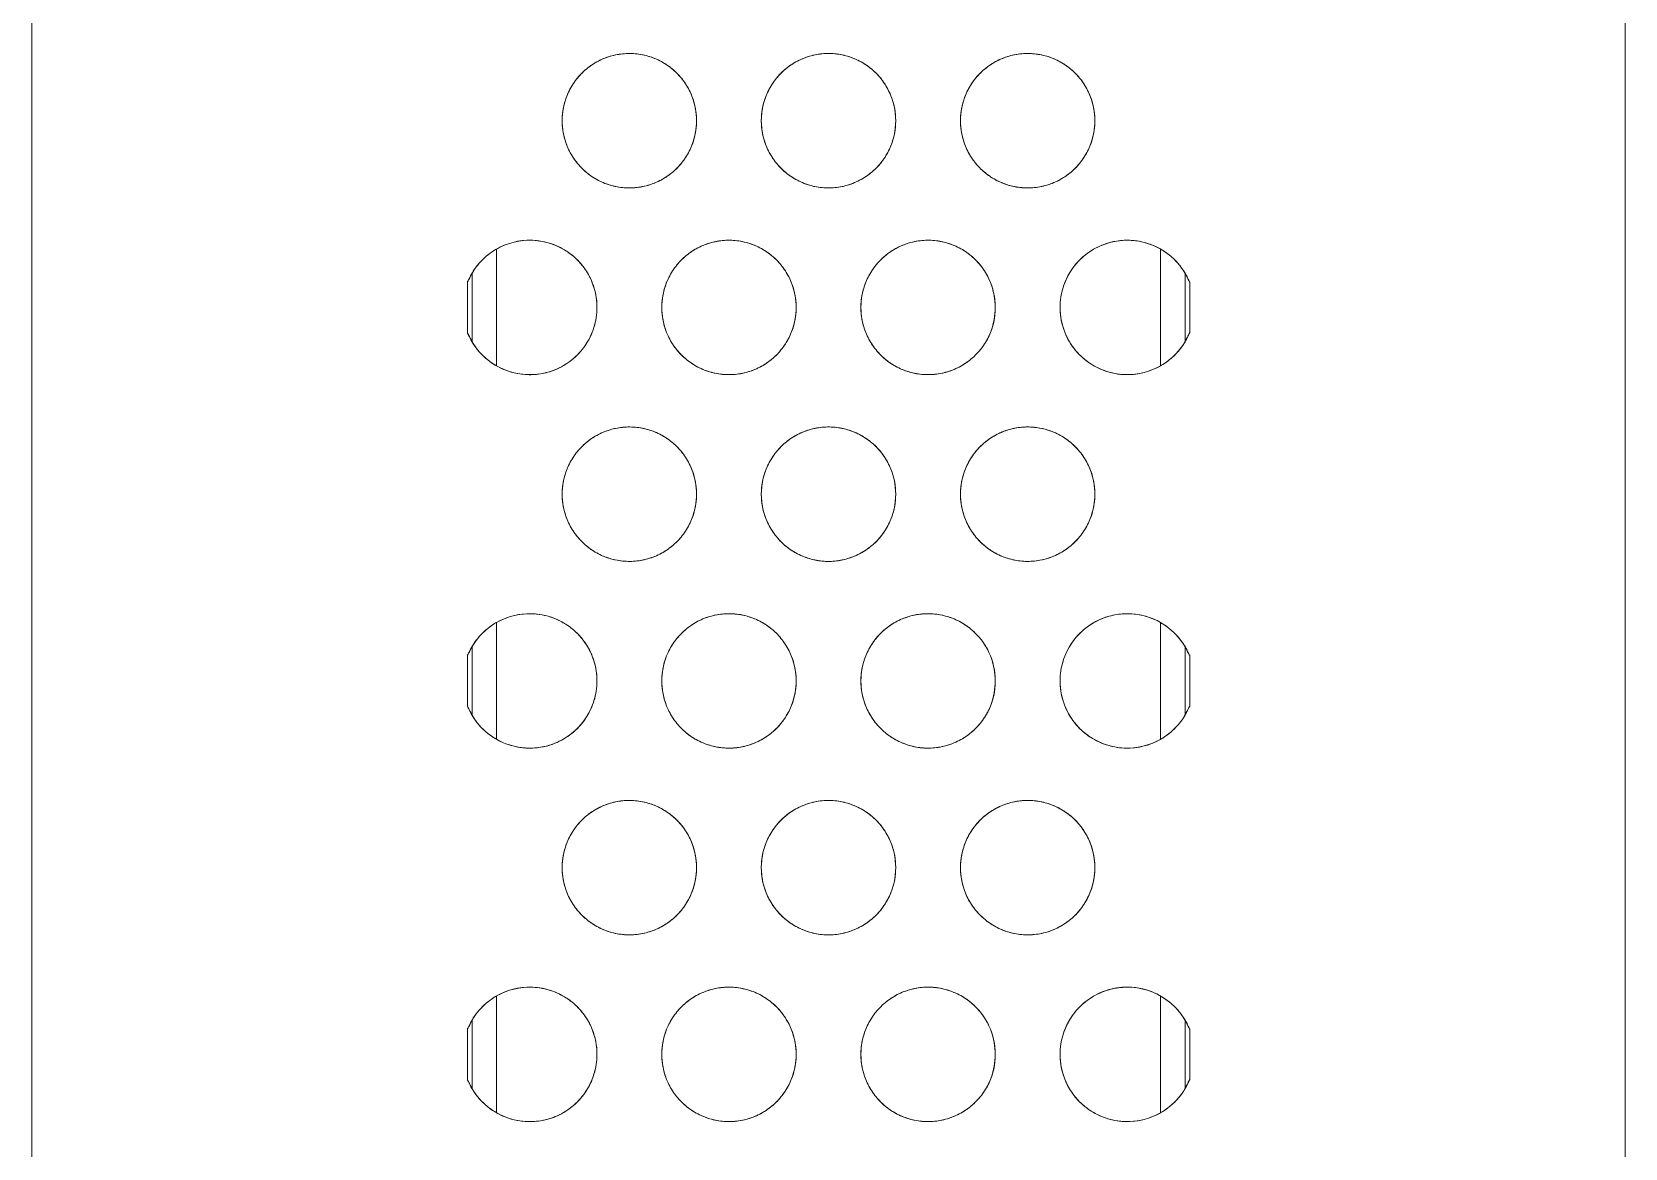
# Model space of a CAD drawing. Header units: millimetres. Extents: x -8591 to 211781, y -3000 to 31870.
# Drawn here: x 206621.91 to 206653.91, y 4749.76 to 4772.18 of the extents above; entities that cross this region are included whole.
import ezdxf

# ---------------------------------------------------------------- set-up
doc = ezdxf.new("R2010")
doc.units = ezdxf.units.MM
doc.layers.add('P-SANR-FIXT', color=6, linetype='Continuous', lineweight=9)

# ---------------------------------------------------------------- blocks, each defined once
blk = doc.blocks.new('Plumbing_Fixtures-Grohe-Allure-Rainshower_Shower_System_Wall_Mounted-12-METRIC - Allure 27 469 000-445960-D-D')
at = {"layer": 'P-SANR-FIXT'}
for p, q in [((3750.492, 4792.892), (3750.492, 4717.892)), ((3782.492, 4717.892), (3782.492, 4792.892)), ((3759.825, 4767.815), (3759.825, 4765.469)), ((3773.159, 4767.816), (3773.159, 4765.468)), ((3759.238, 4767.15), (3759.238, 4766.134)), ((3759.332, 4765.953), (3759.332, 4767.331)), ((3773.654, 4767.33), (3773.654, 4765.954)), ((3773.747, 4766.135), (3773.747, 4767.149)), ((3759.825, 4760.315), (3759.825, 4757.969)), ((3773.159, 4760.316), (3773.159, 4757.968)), ((3759.332, 4758.453), (3759.332, 4759.831)), ((3773.654, 4759.83), (3773.654, 4758.454)), ((3759.238, 4759.65), (3759.238, 4758.634)), ((3773.747, 4758.635), (3773.747, 4759.649)), ((3759.825, 4752.815), (3759.825, 4750.469)), ((3773.159, 4752.816), (3773.159, 4750.468)), ((3759.332, 4750.953), (3759.332, 4752.331)), ((3773.654, 4752.33), (3773.654, 4750.954)), ((3759.238, 4752.15), (3759.238, 4751.134)), ((3773.747, 4751.135), (3773.747, 4752.149))]:
    blk.add_line(p, q, dxfattribs=at)
for points, knots in [([(3763.842, 4770.392), (3763.841, 4770.475), (3763.826, 4770.636), (3763.766, 4770.861), (3763.662, 4771.079), (3763.524, 4771.274), (3763.353, 4771.439), (3763.158, 4771.575), (3762.943, 4771.671), (3762.697, 4771.735), (3762.423, 4771.75), (3762.139, 4771.705), (3761.864, 4771.599), (3761.622, 4771.437), (3761.419, 4771.228), (3761.208, 4770.885), (3761.145, 4770.6), (3761.142, 4770.392)], [0, 0, 0, 0, 0.055556, 0.111111, 0.166667, 0.222222, 0.277778, 0.333333, 0.388889, 0.444444, 0.513889, 0.583333, 0.652778, 0.722222, 0.791667, 0.861111, 1, 1, 1, 1]), ([(3761.142, 4770.392), (3761.143, 4770.475), (3761.159, 4770.637), (3761.219, 4770.862), (3761.322, 4771.078), (3761.458, 4771.271), (3761.625, 4771.435), (3761.816, 4771.568), (3762.027, 4771.666), (3762.269, 4771.732), (3762.542, 4771.751), (3762.828, 4771.71), (3763.108, 4771.606), (3763.354, 4771.443), (3763.563, 4771.233), (3763.776, 4770.886), (3763.84, 4770.6), (3763.842, 4770.392)], [0, 0, 0, 0, 0.055556, 0.111111, 0.166667, 0.222222, 0.277778, 0.333333, 0.388889, 0.444444, 0.513889, 0.583333, 0.652778, 0.722222, 0.791667, 0.861111, 1, 1, 1, 1]), ([(3765.142, 4770.392), (3765.143, 4770.474), (3765.158, 4770.633), (3765.217, 4770.855), (3765.318, 4771.071), (3765.453, 4771.265), (3765.621, 4771.431), (3765.813, 4771.567), (3766.028, 4771.666), (3766.275, 4771.734), (3766.553, 4771.751), (3766.842, 4771.707), (3767.122, 4771.598), (3767.366, 4771.433), (3767.571, 4771.222), (3767.778, 4770.879), (3767.84, 4770.596), (3767.842, 4770.392)], [0, 0, 0, 0, 0.055556, 0.111111, 0.166667, 0.222222, 0.277778, 0.333333, 0.388889, 0.444444, 0.513889, 0.583333, 0.652778, 0.722222, 0.791667, 0.861111, 1, 1, 1, 1]), ([(3767.842, 4770.392), (3767.841, 4770.474), (3767.827, 4770.633), (3767.768, 4770.855), (3767.666, 4771.07), (3767.532, 4771.264), (3767.364, 4771.431), (3767.171, 4771.567), (3766.956, 4771.666), (3766.709, 4771.734), (3766.432, 4771.751), (3766.142, 4771.707), (3765.862, 4771.598), (3765.618, 4771.434), (3765.414, 4771.222), (3765.206, 4770.878), (3765.144, 4770.596), (3765.142, 4770.392)], [0, 0, 0, 0, 0.055556, 0.111111, 0.166667, 0.222222, 0.277778, 0.333333, 0.388889, 0.444444, 0.513889, 0.583333, 0.652778, 0.722222, 0.791667, 0.861111, 1, 1, 1, 1]), ([(3769.142, 4770.392), (3769.143, 4770.475), (3769.158, 4770.637), (3769.219, 4770.862), (3769.324, 4771.08), (3769.462, 4771.275), (3769.633, 4771.441), (3769.828, 4771.576), (3770.043, 4771.671), (3770.289, 4771.736), (3770.562, 4771.75), (3770.846, 4771.705), (3771.12, 4771.599), (3771.362, 4771.437), (3771.565, 4771.229), (3771.776, 4770.886), (3771.839, 4770.6), (3771.842, 4770.392)], [0, 0, 0, 0, 0.055556, 0.111111, 0.166667, 0.222222, 0.277778, 0.333333, 0.388889, 0.444444, 0.513889, 0.583333, 0.652778, 0.722222, 0.791667, 0.861111, 1, 1, 1, 1]), ([(3771.842, 4770.392), (3771.841, 4770.475), (3771.826, 4770.636), (3771.766, 4770.861), (3771.663, 4771.077), (3771.527, 4771.27), (3771.36, 4771.434), (3771.169, 4771.568), (3770.957, 4771.666), (3770.715, 4771.732), (3770.442, 4771.751), (3770.155, 4771.71), (3769.875, 4771.605), (3769.629, 4771.442), (3769.421, 4771.232), (3769.208, 4770.885), (3769.144, 4770.599), (3769.142, 4770.392)], [0, 0, 0, 0, 0.055556, 0.111111, 0.166667, 0.222222, 0.277778, 0.333333, 0.388889, 0.444444, 0.513889, 0.583333, 0.652778, 0.722222, 0.791667, 0.861111, 1, 1, 1, 1]), ([(3763.842, 4770.392), (3763.841, 4770.309), (3763.826, 4770.147), (3763.765, 4769.922), (3763.661, 4769.704), (3763.523, 4769.509), (3763.352, 4769.343), (3763.157, 4769.208), (3762.941, 4769.113), (3762.696, 4769.048), (3762.422, 4769.034), (3762.138, 4769.079), (3761.864, 4769.185), (3761.623, 4769.346), (3761.42, 4769.555), (3761.208, 4769.898), (3761.145, 4770.184), (3761.142, 4770.392)], [0, 0, 0, 0, 0.055556, 0.111111, 0.166667, 0.222222, 0.277778, 0.333333, 0.388889, 0.444444, 0.513889, 0.583333, 0.652778, 0.722222, 0.791667, 0.861111, 1, 1, 1, 1]), ([(3761.142, 4770.392), (3761.143, 4770.309), (3761.159, 4770.148), (3761.218, 4769.923), (3761.322, 4769.707), (3761.458, 4769.514), (3761.625, 4769.35), (3761.816, 4769.216), (3762.027, 4769.118), (3762.27, 4769.052), (3762.543, 4769.033), (3762.829, 4769.074), (3763.109, 4769.179), (3763.356, 4769.342), (3763.564, 4769.553), (3763.776, 4769.899), (3763.84, 4770.185), (3763.842, 4770.392)], [0, 0, 0, 0, 0.055556, 0.111111, 0.166667, 0.222222, 0.277778, 0.333333, 0.388889, 0.444444, 0.513889, 0.583333, 0.652778, 0.722222, 0.791667, 0.861111, 1, 1, 1, 1]), ([(3767.842, 4770.392), (3767.841, 4770.31), (3767.827, 4770.151), (3767.768, 4769.929), (3767.666, 4769.714), (3767.532, 4769.52), (3767.364, 4769.353), (3767.171, 4769.217), (3766.956, 4769.118), (3766.709, 4769.05), (3766.432, 4769.033), (3766.142, 4769.077), (3765.862, 4769.186), (3765.618, 4769.35), (3765.414, 4769.562), (3765.206, 4769.905), (3765.144, 4770.188), (3765.142, 4770.392)], [0, 0, 0, 0, 0.055556, 0.111111, 0.166667, 0.222222, 0.277778, 0.333333, 0.388889, 0.444444, 0.513889, 0.583333, 0.652778, 0.722222, 0.791667, 0.861111, 1, 1, 1, 1]), ([(3765.142, 4770.392), (3765.143, 4770.31), (3765.158, 4770.151), (3765.217, 4769.929), (3765.318, 4769.713), (3765.453, 4769.519), (3765.621, 4769.353), (3765.813, 4769.217), (3766.028, 4769.118), (3766.275, 4769.05), (3766.553, 4769.033), (3766.842, 4769.077), (3767.122, 4769.186), (3767.366, 4769.351), (3767.571, 4769.562), (3767.778, 4769.905), (3767.84, 4770.188), (3767.842, 4770.392)], [0, 0, 0, 0, 0.055556, 0.111111, 0.166667, 0.222222, 0.277778, 0.333333, 0.388889, 0.444444, 0.513889, 0.583333, 0.652778, 0.722222, 0.791667, 0.861111, 1, 1, 1, 1]), ([(3771.842, 4770.392), (3771.841, 4770.309), (3771.825, 4770.147), (3771.766, 4769.922), (3771.662, 4769.707), (3771.527, 4769.513), (3771.36, 4769.35), (3771.168, 4769.216), (3770.958, 4769.118), (3770.716, 4769.052), (3770.443, 4769.033), (3770.157, 4769.074), (3769.877, 4769.178), (3769.63, 4769.34), (3769.422, 4769.551), (3769.209, 4769.898), (3769.144, 4770.184), (3769.142, 4770.392)], [0, 0, 0, 0, 0.055556, 0.111111, 0.166667, 0.222222, 0.277778, 0.333333, 0.388889, 0.444444, 0.513889, 0.583333, 0.652778, 0.722222, 0.791667, 0.861111, 1, 1, 1, 1]), ([(3769.142, 4770.392), (3769.143, 4770.309), (3769.158, 4770.148), (3769.219, 4769.923), (3769.323, 4769.705), (3769.46, 4769.51), (3769.631, 4769.344), (3769.826, 4769.209), (3770.041, 4769.113), (3770.287, 4769.048), (3770.561, 4769.034), (3770.846, 4769.079), (3771.121, 4769.185), (3771.362, 4769.347), (3771.566, 4769.556), (3771.776, 4769.899), (3771.839, 4770.184), (3771.842, 4770.392)], [0, 0, 0, 0, 0.055556, 0.111111, 0.166667, 0.222222, 0.277778, 0.333333, 0.388889, 0.444444, 0.513889, 0.583333, 0.652778, 0.722222, 0.791667, 0.861111, 1, 1, 1, 1]), ([(3759.332, 4767.331), (3759.402, 4767.447), (3759.564, 4767.648), (3759.989, 4767.94), (3760.532, 4768.04), (3761.016, 4767.904), (3761.299, 4767.734), (3761.484, 4767.568), (3761.638, 4767.371), (3761.794, 4767.065), (3761.841, 4766.818), (3761.842, 4766.642)], [0, 0, 0, 0, 0.111111, 0.222222, 0.444444, 0.583333, 0.652778, 0.722222, 0.791667, 0.861111, 1, 1, 1, 1]), ([(3761.842, 4766.642), (3761.841, 4766.863), (3761.762, 4767.182), (3761.518, 4767.539), (3761.261, 4767.77), (3760.934, 4767.937), (3760.426, 4768.032), (3760.049, 4767.942), (3759.825, 4767.815)], [0, 0, 0, 0, 0.222222, 0.333333, 0.444444, 0.583333, 0.722222, 1, 1, 1, 1]), ([(3759.825, 4767.815), (3759.764, 4767.779), (3759.65, 4767.703), (3759.517, 4767.58), (3759.414, 4767.46), (3759.333, 4767.336), (3759.271, 4767.219), (3759.232, 4767.131), (3759.244, 4767.165), (3759.297, 4767.257), (3759.332, 4767.331)], [0, 0, 0, 0, 0.125, 0.25, 0.354167, 0.458333, 0.583333, 0.6875, 0.833333, 1, 1, 1, 1]), ([(3765.842, 4766.642), (3765.841, 4766.724), (3765.827, 4766.883), (3765.767, 4767.107), (3765.665, 4767.322), (3765.53, 4767.517), (3765.361, 4767.683), (3765.167, 4767.82), (3764.951, 4767.918), (3764.704, 4767.985), (3764.427, 4768), (3764.14, 4767.956), (3763.861, 4767.848), (3763.618, 4767.684), (3763.415, 4767.473), (3763.207, 4767.13), (3763.145, 4766.847), (3763.142, 4766.642)], [0, 0, 0, 0, 0.055556, 0.111111, 0.166667, 0.222222, 0.277778, 0.333333, 0.388889, 0.444444, 0.513889, 0.583333, 0.652778, 0.722222, 0.791667, 0.861111, 1, 1, 1, 1]), ([(3763.142, 4766.642), (3763.143, 4766.724), (3763.158, 4766.884), (3763.217, 4767.107), (3763.319, 4767.322), (3763.454, 4767.516), (3763.621, 4767.681), (3763.813, 4767.817), (3764.026, 4767.915), (3764.272, 4767.983), (3764.548, 4768.001), (3764.837, 4767.958), (3765.117, 4767.851), (3765.363, 4767.686), (3765.569, 4767.475), (3765.777, 4767.13), (3765.84, 4766.847), (3765.842, 4766.642)], [0, 0, 0, 0, 0.055556, 0.111111, 0.166667, 0.222222, 0.277778, 0.333333, 0.388889, 0.444444, 0.513889, 0.583333, 0.652778, 0.722222, 0.791667, 0.861111, 1, 1, 1, 1]), ([(3767.142, 4766.642), (3767.143, 4766.724), (3767.158, 4766.884), (3767.217, 4767.107), (3767.32, 4767.323), (3767.455, 4767.518), (3767.624, 4767.684), (3767.818, 4767.82), (3768.034, 4767.918), (3768.281, 4767.985), (3768.558, 4768), (3768.845, 4767.956), (3769.123, 4767.848), (3769.366, 4767.684), (3769.57, 4767.473), (3769.777, 4767.13), (3769.84, 4766.847), (3769.842, 4766.642)], [0, 0, 0, 0, 0.055556, 0.111111, 0.166667, 0.222222, 0.277778, 0.333333, 0.388889, 0.444444, 0.513889, 0.583333, 0.652778, 0.722222, 0.791667, 0.861111, 1, 1, 1, 1]), ([(3769.842, 4766.642), (3769.841, 4766.724), (3769.826, 4766.883), (3769.767, 4767.106), (3769.666, 4767.322), (3769.531, 4767.515), (3769.364, 4767.681), (3769.172, 4767.817), (3768.958, 4767.915), (3768.713, 4767.983), (3768.436, 4768.001), (3768.147, 4767.958), (3767.866, 4767.851), (3767.621, 4767.686), (3767.416, 4767.475), (3767.207, 4767.13), (3767.144, 4766.847), (3767.142, 4766.642)], [0, 0, 0, 0, 0.055556, 0.111111, 0.166667, 0.222222, 0.277778, 0.333333, 0.388889, 0.444444, 0.513889, 0.583333, 0.652778, 0.722222, 0.791667, 0.861111, 1, 1, 1, 1]), ([(3771.142, 4766.642), (3771.143, 4766.783), (3771.173, 4766.982), (3771.275, 4767.235), (3771.376, 4767.411), (3771.503, 4767.567), (3771.697, 4767.748), (3772.012, 4767.929), (3772.455, 4768.019), (3772.929, 4767.949), (3773.354, 4767.718), (3773.566, 4767.474), (3773.654, 4767.33)], [0, 0, 0, 0, 0.111111, 0.166667, 0.222222, 0.277778, 0.333333, 0.444444, 0.583333, 0.722222, 0.861111, 1, 1, 1, 1]), ([(3773.159, 4767.816), (3772.979, 4767.917), (3772.686, 4768.005), (3772.277, 4767.987), (3771.954, 4767.896), (3771.636, 4767.71), (3771.362, 4767.416), (3771.183, 4767.046), (3771.143, 4766.78), (3771.142, 4766.642)], [0, 0, 0, 0, 0.222222, 0.333333, 0.444444, 0.583333, 0.722222, 0.861111, 1, 1, 1, 1]), ([(3773.654, 4767.33), (3773.679, 4767.275), (3773.723, 4767.19), (3773.754, 4767.141), (3773.738, 4767.155), (3773.693, 4767.268), (3773.623, 4767.381), (3773.533, 4767.506), (3773.395, 4767.656), (3773.26, 4767.755), (3773.159, 4767.816)], [0, 0, 0, 0, 0.125, 0.25, 0.354167, 0.458333, 0.583333, 0.6875, 0.791667, 1, 1, 1, 1]), ([(3761.842, 4766.642), (3761.841, 4766.501), (3761.811, 4766.302), (3761.71, 4766.049), (3761.608, 4765.873), (3761.482, 4765.718), (3761.287, 4765.537), (3760.973, 4765.355), (3760.53, 4765.265), (3760.057, 4765.335), (3759.631, 4765.565), (3759.42, 4765.808), (3759.332, 4765.953)], [0, 0, 0, 0, 0.111111, 0.166667, 0.222222, 0.277778, 0.333333, 0.444444, 0.583333, 0.722222, 0.861111, 1, 1, 1, 1]), ([(3759.825, 4765.469), (3760.004, 4765.367), (3760.298, 4765.279), (3760.707, 4765.297), (3761.03, 4765.387), (3761.348, 4765.573), (3761.623, 4765.868), (3761.801, 4766.237), (3761.842, 4766.504), (3761.842, 4766.642)], [0, 0, 0, 0, 0.222222, 0.333333, 0.444444, 0.583333, 0.722222, 0.861111, 1, 1, 1, 1]), ([(3765.842, 4766.642), (3765.841, 4766.56), (3765.827, 4766.4), (3765.767, 4766.177), (3765.665, 4765.961), (3765.53, 4765.767), (3765.36, 4765.6), (3765.166, 4765.464), (3764.951, 4765.366), (3764.704, 4765.299), (3764.427, 4765.284), (3764.139, 4765.328), (3763.861, 4765.436), (3763.618, 4765.6), (3763.415, 4765.81), (3763.207, 4766.154), (3763.145, 4766.437), (3763.142, 4766.642)], [0, 0, 0, 0, 0.055556, 0.111111, 0.166667, 0.222222, 0.277778, 0.333333, 0.388889, 0.444444, 0.513889, 0.583333, 0.652778, 0.722222, 0.791667, 0.861111, 1, 1, 1, 1]), ([(3763.142, 4766.642), (3763.143, 4766.56), (3763.158, 4766.401), (3763.217, 4766.178), (3763.319, 4765.962), (3763.454, 4765.768), (3763.621, 4765.603), (3763.813, 4765.467), (3764.026, 4765.369), (3764.272, 4765.301), (3764.549, 4765.283), (3764.837, 4765.326), (3765.118, 4765.433), (3765.363, 4765.598), (3765.569, 4765.809), (3765.777, 4766.154), (3765.84, 4766.437), (3765.842, 4766.642)], [0, 0, 0, 0, 0.055556, 0.111111, 0.166667, 0.222222, 0.277778, 0.333333, 0.388889, 0.444444, 0.513889, 0.583333, 0.652778, 0.722222, 0.791667, 0.861111, 1, 1, 1, 1]), ([(3769.842, 4766.642), (3769.841, 4766.56), (3769.826, 4766.4), (3769.767, 4766.177), (3769.666, 4765.962), (3769.531, 4765.769), (3769.364, 4765.603), (3769.172, 4765.467), (3768.958, 4765.369), (3768.713, 4765.301), (3768.437, 4765.283), (3768.148, 4765.326), (3767.867, 4765.433), (3767.622, 4765.597), (3767.416, 4765.809), (3767.207, 4766.154), (3767.144, 4766.437), (3767.142, 4766.642)], [0, 0, 0, 0, 0.055556, 0.111111, 0.166667, 0.222222, 0.277778, 0.333333, 0.388889, 0.444444, 0.513889, 0.583333, 0.652778, 0.722222, 0.791667, 0.861111, 1, 1, 1, 1]), ([(3767.142, 4766.642), (3767.143, 4766.56), (3767.158, 4766.401), (3767.217, 4766.177), (3767.319, 4765.961), (3767.455, 4765.767), (3767.624, 4765.6), (3767.818, 4765.464), (3768.033, 4765.366), (3768.28, 4765.299), (3768.557, 4765.284), (3768.845, 4765.328), (3769.123, 4765.436), (3769.366, 4765.6), (3769.57, 4765.811), (3769.778, 4766.154), (3769.84, 4766.437), (3769.842, 4766.642)], [0, 0, 0, 0, 0.055556, 0.111111, 0.166667, 0.222222, 0.277778, 0.333333, 0.388889, 0.444444, 0.513889, 0.583333, 0.652778, 0.722222, 0.791667, 0.861111, 1, 1, 1, 1]), ([(3773.654, 4765.954), (3773.583, 4765.838), (3773.421, 4765.637), (3772.996, 4765.345), (3772.453, 4765.244), (3771.969, 4765.379), (3771.686, 4765.55), (3771.501, 4765.715), (3771.347, 4765.913), (3771.191, 4766.219), (3771.144, 4766.466), (3771.142, 4766.642)], [0, 0, 0, 0, 0.111111, 0.222222, 0.444444, 0.583333, 0.652778, 0.722222, 0.791667, 0.861111, 1, 1, 1, 1]), ([(3771.142, 4766.642), (3771.143, 4766.421), (3771.222, 4766.102), (3771.466, 4765.745), (3771.723, 4765.514), (3772.049, 4765.347), (3772.558, 4765.252), (3772.934, 4765.342), (3773.159, 4765.468)], [0, 0, 0, 0, 0.222222, 0.333333, 0.444444, 0.583333, 0.722222, 1, 1, 1, 1]), ([(3759.332, 4765.953), (3759.306, 4766.008), (3759.262, 4766.093), (3759.231, 4766.143), (3759.246, 4766.129), (3759.291, 4766.016), (3759.361, 4765.903), (3759.451, 4765.779), (3759.588, 4765.628), (3759.723, 4765.529), (3759.825, 4765.469)], [0, 0, 0, 0, 0.125, 0.25, 0.354167, 0.458333, 0.583333, 0.6875, 0.791667, 1, 1, 1, 1]), ([(3773.159, 4765.468), (3773.22, 4765.504), (3773.334, 4765.581), (3773.467, 4765.703), (3773.57, 4765.823), (3773.651, 4765.947), (3773.713, 4766.065), (3773.753, 4766.153), (3773.741, 4766.12), (3773.688, 4766.028), (3773.654, 4765.954)], [0, 0, 0, 0, 0.125, 0.25, 0.354167, 0.458333, 0.583333, 0.6875, 0.833333, 1, 1, 1, 1]), ([(3763.842, 4762.892), (3763.841, 4762.975), (3763.826, 4763.136), (3763.766, 4763.361), (3763.662, 4763.579), (3763.524, 4763.774), (3763.353, 4763.939), (3763.158, 4764.075), (3762.943, 4764.171), (3762.697, 4764.235), (3762.423, 4764.25), (3762.139, 4764.205), (3761.864, 4764.099), (3761.622, 4763.937), (3761.419, 4763.728), (3761.208, 4763.385), (3761.145, 4763.1), (3761.142, 4762.892)], [0, 0, 0, 0, 0.055556, 0.111111, 0.166667, 0.222222, 0.277778, 0.333333, 0.388889, 0.444444, 0.513889, 0.583333, 0.652778, 0.722222, 0.791667, 0.861111, 1, 1, 1, 1]), ([(3761.142, 4762.892), (3761.143, 4762.975), (3761.159, 4763.137), (3761.219, 4763.362), (3761.322, 4763.578), (3761.458, 4763.771), (3761.625, 4763.935), (3761.816, 4764.068), (3762.027, 4764.166), (3762.269, 4764.232), (3762.542, 4764.251), (3762.828, 4764.21), (3763.108, 4764.106), (3763.354, 4763.943), (3763.563, 4763.733), (3763.776, 4763.386), (3763.84, 4763.1), (3763.842, 4762.892)], [0, 0, 0, 0, 0.055556, 0.111111, 0.166667, 0.222222, 0.277778, 0.333333, 0.388889, 0.444444, 0.513889, 0.583333, 0.652778, 0.722222, 0.791667, 0.861111, 1, 1, 1, 1]), ([(3765.142, 4762.892), (3765.143, 4762.974), (3765.158, 4763.133), (3765.217, 4763.355), (3765.318, 4763.571), (3765.453, 4763.765), (3765.621, 4763.931), (3765.813, 4764.067), (3766.028, 4764.166), (3766.275, 4764.234), (3766.553, 4764.251), (3766.842, 4764.207), (3767.122, 4764.098), (3767.366, 4763.933), (3767.571, 4763.722), (3767.778, 4763.379), (3767.84, 4763.096), (3767.842, 4762.892)], [0, 0, 0, 0, 0.055556, 0.111111, 0.166667, 0.222222, 0.277778, 0.333333, 0.388889, 0.444444, 0.513889, 0.583333, 0.652778, 0.722222, 0.791667, 0.861111, 1, 1, 1, 1]), ([(3767.842, 4762.892), (3767.841, 4762.974), (3767.827, 4763.133), (3767.768, 4763.355), (3767.666, 4763.57), (3767.532, 4763.764), (3767.364, 4763.931), (3767.171, 4764.067), (3766.956, 4764.166), (3766.709, 4764.234), (3766.432, 4764.251), (3766.142, 4764.207), (3765.862, 4764.098), (3765.618, 4763.934), (3765.414, 4763.722), (3765.206, 4763.378), (3765.144, 4763.096), (3765.142, 4762.892)], [0, 0, 0, 0, 0.055556, 0.111111, 0.166667, 0.222222, 0.277778, 0.333333, 0.388889, 0.444444, 0.513889, 0.583333, 0.652778, 0.722222, 0.791667, 0.861111, 1, 1, 1, 1]), ([(3769.142, 4762.892), (3769.143, 4762.975), (3769.158, 4763.137), (3769.219, 4763.362), (3769.324, 4763.58), (3769.462, 4763.775), (3769.633, 4763.941), (3769.828, 4764.076), (3770.043, 4764.171), (3770.289, 4764.236), (3770.562, 4764.25), (3770.846, 4764.205), (3771.12, 4764.099), (3771.362, 4763.937), (3771.565, 4763.729), (3771.776, 4763.386), (3771.839, 4763.1), (3771.842, 4762.892)], [0, 0, 0, 0, 0.055556, 0.111111, 0.166667, 0.222222, 0.277778, 0.333333, 0.388889, 0.444444, 0.513889, 0.583333, 0.652778, 0.722222, 0.791667, 0.861111, 1, 1, 1, 1]), ([(3771.842, 4762.892), (3771.841, 4762.975), (3771.826, 4763.136), (3771.766, 4763.361), (3771.663, 4763.577), (3771.527, 4763.77), (3771.36, 4763.934), (3771.169, 4764.068), (3770.957, 4764.166), (3770.715, 4764.232), (3770.442, 4764.251), (3770.155, 4764.21), (3769.875, 4764.105), (3769.629, 4763.942), (3769.421, 4763.732), (3769.208, 4763.385), (3769.144, 4763.099), (3769.142, 4762.892)], [0, 0, 0, 0, 0.055556, 0.111111, 0.166667, 0.222222, 0.277778, 0.333333, 0.388889, 0.444444, 0.513889, 0.583333, 0.652778, 0.722222, 0.791667, 0.861111, 1, 1, 1, 1]), ([(3763.842, 4762.892), (3763.841, 4762.809), (3763.826, 4762.647), (3763.765, 4762.422), (3763.661, 4762.204), (3763.523, 4762.009), (3763.352, 4761.843), (3763.157, 4761.708), (3762.941, 4761.613), (3762.696, 4761.548), (3762.422, 4761.534), (3762.138, 4761.579), (3761.864, 4761.685), (3761.623, 4761.846), (3761.42, 4762.055), (3761.208, 4762.398), (3761.145, 4762.684), (3761.142, 4762.892)], [0, 0, 0, 0, 0.055556, 0.111111, 0.166667, 0.222222, 0.277778, 0.333333, 0.388889, 0.444444, 0.513889, 0.583333, 0.652778, 0.722222, 0.791667, 0.861111, 1, 1, 1, 1]), ([(3761.142, 4762.892), (3761.143, 4762.809), (3761.159, 4762.648), (3761.218, 4762.423), (3761.322, 4762.207), (3761.458, 4762.014), (3761.625, 4761.85), (3761.816, 4761.716), (3762.027, 4761.618), (3762.27, 4761.552), (3762.543, 4761.533), (3762.829, 4761.574), (3763.109, 4761.679), (3763.356, 4761.842), (3763.564, 4762.053), (3763.776, 4762.399), (3763.84, 4762.685), (3763.842, 4762.892)], [0, 0, 0, 0, 0.055556, 0.111111, 0.166667, 0.222222, 0.277778, 0.333333, 0.388889, 0.444444, 0.513889, 0.583333, 0.652778, 0.722222, 0.791667, 0.861111, 1, 1, 1, 1]), ([(3767.842, 4762.892), (3767.841, 4762.81), (3767.827, 4762.651), (3767.768, 4762.429), (3767.666, 4762.214), (3767.532, 4762.02), (3767.364, 4761.853), (3767.171, 4761.717), (3766.956, 4761.618), (3766.709, 4761.55), (3766.432, 4761.533), (3766.142, 4761.577), (3765.862, 4761.686), (3765.618, 4761.85), (3765.414, 4762.062), (3765.206, 4762.405), (3765.144, 4762.688), (3765.142, 4762.892)], [0, 0, 0, 0, 0.055556, 0.111111, 0.166667, 0.222222, 0.277778, 0.333333, 0.388889, 0.444444, 0.513889, 0.583333, 0.652778, 0.722222, 0.791667, 0.861111, 1, 1, 1, 1]), ([(3765.142, 4762.892), (3765.143, 4762.81), (3765.158, 4762.651), (3765.217, 4762.429), (3765.318, 4762.213), (3765.453, 4762.019), (3765.621, 4761.853), (3765.813, 4761.717), (3766.028, 4761.618), (3766.275, 4761.55), (3766.553, 4761.533), (3766.842, 4761.577), (3767.122, 4761.686), (3767.366, 4761.851), (3767.571, 4762.062), (3767.778, 4762.405), (3767.84, 4762.688), (3767.842, 4762.892)], [0, 0, 0, 0, 0.055556, 0.111111, 0.166667, 0.222222, 0.277778, 0.333333, 0.388889, 0.444444, 0.513889, 0.583333, 0.652778, 0.722222, 0.791667, 0.861111, 1, 1, 1, 1]), ([(3771.842, 4762.892), (3771.841, 4762.809), (3771.825, 4762.647), (3771.766, 4762.422), (3771.662, 4762.207), (3771.527, 4762.013), (3771.36, 4761.85), (3771.168, 4761.716), (3770.958, 4761.618), (3770.716, 4761.552), (3770.443, 4761.533), (3770.157, 4761.574), (3769.877, 4761.678), (3769.63, 4761.84), (3769.422, 4762.051), (3769.209, 4762.398), (3769.144, 4762.684), (3769.142, 4762.892)], [0, 0, 0, 0, 0.055556, 0.111111, 0.166667, 0.222222, 0.277778, 0.333333, 0.388889, 0.444444, 0.513889, 0.583333, 0.652778, 0.722222, 0.791667, 0.861111, 1, 1, 1, 1]), ([(3769.142, 4762.892), (3769.143, 4762.809), (3769.158, 4762.648), (3769.219, 4762.423), (3769.323, 4762.205), (3769.46, 4762.01), (3769.631, 4761.844), (3769.826, 4761.709), (3770.041, 4761.613), (3770.287, 4761.548), (3770.561, 4761.534), (3770.846, 4761.579), (3771.121, 4761.685), (3771.362, 4761.847), (3771.566, 4762.056), (3771.776, 4762.399), (3771.839, 4762.684), (3771.842, 4762.892)], [0, 0, 0, 0, 0.055556, 0.111111, 0.166667, 0.222222, 0.277778, 0.333333, 0.388889, 0.444444, 0.513889, 0.583333, 0.652778, 0.722222, 0.791667, 0.861111, 1, 1, 1, 1]), ([(3759.332, 4759.831), (3759.402, 4759.947), (3759.564, 4760.148), (3759.989, 4760.44), (3760.532, 4760.54), (3761.016, 4760.404), (3761.299, 4760.234), (3761.484, 4760.068), (3761.638, 4759.871), (3761.794, 4759.565), (3761.841, 4759.318), (3761.842, 4759.142)], [0, 0, 0, 0, 0.111111, 0.222222, 0.444444, 0.583333, 0.652778, 0.722222, 0.791667, 0.861111, 1, 1, 1, 1]), ([(3761.842, 4759.142), (3761.841, 4759.363), (3761.762, 4759.682), (3761.518, 4760.039), (3761.261, 4760.27), (3760.934, 4760.437), (3760.426, 4760.532), (3760.049, 4760.442), (3759.825, 4760.315)], [0, 0, 0, 0, 0.222222, 0.333333, 0.444444, 0.583333, 0.722222, 1, 1, 1, 1]), ([(3765.842, 4759.142), (3765.841, 4759.224), (3765.827, 4759.383), (3765.767, 4759.607), (3765.665, 4759.822), (3765.53, 4760.017), (3765.361, 4760.183), (3765.167, 4760.32), (3764.951, 4760.418), (3764.704, 4760.485), (3764.427, 4760.5), (3764.14, 4760.456), (3763.861, 4760.348), (3763.618, 4760.184), (3763.415, 4759.973), (3763.207, 4759.63), (3763.145, 4759.347), (3763.142, 4759.142)], [0, 0, 0, 0, 0.055556, 0.111111, 0.166667, 0.222222, 0.277778, 0.333333, 0.388889, 0.444444, 0.513889, 0.583333, 0.652778, 0.722222, 0.791667, 0.861111, 1, 1, 1, 1]), ([(3763.142, 4759.142), (3763.143, 4759.224), (3763.158, 4759.384), (3763.217, 4759.607), (3763.319, 4759.822), (3763.454, 4760.016), (3763.621, 4760.181), (3763.813, 4760.317), (3764.026, 4760.415), (3764.272, 4760.483), (3764.548, 4760.501), (3764.837, 4760.458), (3765.117, 4760.351), (3765.363, 4760.186), (3765.569, 4759.975), (3765.777, 4759.63), (3765.84, 4759.347), (3765.842, 4759.142)], [0, 0, 0, 0, 0.055556, 0.111111, 0.166667, 0.222222, 0.277778, 0.333333, 0.388889, 0.444444, 0.513889, 0.583333, 0.652778, 0.722222, 0.791667, 0.861111, 1, 1, 1, 1]), ([(3767.142, 4759.142), (3767.143, 4759.224), (3767.158, 4759.384), (3767.217, 4759.607), (3767.32, 4759.823), (3767.455, 4760.018), (3767.624, 4760.184), (3767.818, 4760.32), (3768.034, 4760.418), (3768.281, 4760.485), (3768.558, 4760.5), (3768.845, 4760.456), (3769.123, 4760.348), (3769.366, 4760.184), (3769.57, 4759.973), (3769.777, 4759.63), (3769.84, 4759.347), (3769.842, 4759.142)], [0, 0, 0, 0, 0.055556, 0.111111, 0.166667, 0.222222, 0.277778, 0.333333, 0.388889, 0.444444, 0.513889, 0.583333, 0.652778, 0.722222, 0.791667, 0.861111, 1, 1, 1, 1]), ([(3769.842, 4759.142), (3769.841, 4759.224), (3769.826, 4759.383), (3769.767, 4759.606), (3769.666, 4759.822), (3769.531, 4760.015), (3769.364, 4760.181), (3769.172, 4760.317), (3768.958, 4760.415), (3768.713, 4760.483), (3768.436, 4760.501), (3768.147, 4760.458), (3767.866, 4760.351), (3767.621, 4760.186), (3767.416, 4759.975), (3767.207, 4759.63), (3767.144, 4759.347), (3767.142, 4759.142)], [0, 0, 0, 0, 0.055556, 0.111111, 0.166667, 0.222222, 0.277778, 0.333333, 0.388889, 0.444444, 0.513889, 0.583333, 0.652778, 0.722222, 0.791667, 0.861111, 1, 1, 1, 1]), ([(3771.142, 4759.142), (3771.143, 4759.283), (3771.173, 4759.482), (3771.275, 4759.735), (3771.376, 4759.911), (3771.503, 4760.067), (3771.697, 4760.248), (3772.012, 4760.429), (3772.455, 4760.519), (3772.929, 4760.449), (3773.354, 4760.218), (3773.566, 4759.974), (3773.654, 4759.83)], [0, 0, 0, 0, 0.111111, 0.166667, 0.222222, 0.277778, 0.333333, 0.444444, 0.583333, 0.722222, 0.861111, 1, 1, 1, 1]), ([(3773.159, 4760.316), (3772.979, 4760.417), (3772.686, 4760.505), (3772.277, 4760.487), (3771.954, 4760.396), (3771.636, 4760.21), (3771.362, 4759.916), (3771.183, 4759.546), (3771.143, 4759.28), (3771.142, 4759.142)], [0, 0, 0, 0, 0.222222, 0.333333, 0.444444, 0.583333, 0.722222, 0.861111, 1, 1, 1, 1]), ([(3759.825, 4760.315), (3759.764, 4760.279), (3759.65, 4760.203), (3759.517, 4760.08), (3759.414, 4759.96), (3759.333, 4759.836), (3759.271, 4759.719), (3759.232, 4759.631), (3759.244, 4759.665), (3759.297, 4759.757), (3759.332, 4759.831)], [0, 0, 0, 0, 0.125, 0.25, 0.354167, 0.458333, 0.583333, 0.6875, 0.833333, 1, 1, 1, 1]), ([(3773.654, 4759.83), (3773.679, 4759.775), (3773.723, 4759.69), (3773.754, 4759.641), (3773.738, 4759.655), (3773.693, 4759.768), (3773.623, 4759.881), (3773.533, 4760.006), (3773.395, 4760.156), (3773.26, 4760.255), (3773.159, 4760.316)], [0, 0, 0, 0, 0.125, 0.25, 0.354167, 0.458333, 0.583333, 0.6875, 0.791667, 1, 1, 1, 1]), ([(3761.842, 4759.142), (3761.841, 4759.001), (3761.811, 4758.802), (3761.71, 4758.549), (3761.608, 4758.373), (3761.482, 4758.218), (3761.287, 4758.037), (3760.973, 4757.855), (3760.53, 4757.765), (3760.057, 4757.835), (3759.631, 4758.065), (3759.42, 4758.308), (3759.332, 4758.453)], [0, 0, 0, 0, 0.111111, 0.166667, 0.222222, 0.277778, 0.333333, 0.444444, 0.583333, 0.722222, 0.861111, 1, 1, 1, 1]), ([(3759.825, 4757.969), (3760.004, 4757.867), (3760.298, 4757.779), (3760.707, 4757.797), (3761.03, 4757.887), (3761.348, 4758.073), (3761.623, 4758.368), (3761.801, 4758.737), (3761.842, 4759.004), (3761.842, 4759.142)], [0, 0, 0, 0, 0.222222, 0.333333, 0.444444, 0.583333, 0.722222, 0.861111, 1, 1, 1, 1]), ([(3765.842, 4759.142), (3765.841, 4759.06), (3765.827, 4758.9), (3765.767, 4758.677), (3765.665, 4758.461), (3765.53, 4758.267), (3765.36, 4758.1), (3765.166, 4757.964), (3764.951, 4757.866), (3764.704, 4757.799), (3764.427, 4757.784), (3764.139, 4757.828), (3763.861, 4757.936), (3763.618, 4758.1), (3763.415, 4758.31), (3763.207, 4758.654), (3763.145, 4758.937), (3763.142, 4759.142)], [0, 0, 0, 0, 0.055556, 0.111111, 0.166667, 0.222222, 0.277778, 0.333333, 0.388889, 0.444444, 0.513889, 0.583333, 0.652778, 0.722222, 0.791667, 0.861111, 1, 1, 1, 1]), ([(3763.142, 4759.142), (3763.143, 4759.06), (3763.158, 4758.901), (3763.217, 4758.678), (3763.319, 4758.462), (3763.454, 4758.268), (3763.621, 4758.103), (3763.813, 4757.967), (3764.026, 4757.869), (3764.272, 4757.801), (3764.549, 4757.783), (3764.837, 4757.826), (3765.118, 4757.933), (3765.363, 4758.098), (3765.569, 4758.309), (3765.777, 4758.654), (3765.84, 4758.937), (3765.842, 4759.142)], [0, 0, 0, 0, 0.055556, 0.111111, 0.166667, 0.222222, 0.277778, 0.333333, 0.388889, 0.444444, 0.513889, 0.583333, 0.652778, 0.722222, 0.791667, 0.861111, 1, 1, 1, 1]), ([(3769.842, 4759.142), (3769.841, 4759.06), (3769.826, 4758.9), (3769.767, 4758.677), (3769.666, 4758.462), (3769.531, 4758.269), (3769.364, 4758.103), (3769.172, 4757.967), (3768.958, 4757.869), (3768.713, 4757.801), (3768.437, 4757.783), (3768.148, 4757.826), (3767.867, 4757.933), (3767.622, 4758.097), (3767.416, 4758.309), (3767.207, 4758.654), (3767.144, 4758.937), (3767.142, 4759.142)], [0, 0, 0, 0, 0.055556, 0.111111, 0.166667, 0.222222, 0.277778, 0.333333, 0.388889, 0.444444, 0.513889, 0.583333, 0.652778, 0.722222, 0.791667, 0.861111, 1, 1, 1, 1]), ([(3767.142, 4759.142), (3767.143, 4759.06), (3767.158, 4758.901), (3767.217, 4758.677), (3767.319, 4758.461), (3767.455, 4758.267), (3767.624, 4758.1), (3767.818, 4757.964), (3768.033, 4757.866), (3768.28, 4757.799), (3768.557, 4757.784), (3768.845, 4757.828), (3769.123, 4757.936), (3769.366, 4758.1), (3769.57, 4758.311), (3769.778, 4758.654), (3769.84, 4758.937), (3769.842, 4759.142)], [0, 0, 0, 0, 0.055556, 0.111111, 0.166667, 0.222222, 0.277778, 0.333333, 0.388889, 0.444444, 0.513889, 0.583333, 0.652778, 0.722222, 0.791667, 0.861111, 1, 1, 1, 1]), ([(3773.654, 4758.454), (3773.583, 4758.338), (3773.421, 4758.137), (3772.996, 4757.845), (3772.453, 4757.744), (3771.969, 4757.879), (3771.686, 4758.05), (3771.501, 4758.215), (3771.347, 4758.413), (3771.191, 4758.719), (3771.144, 4758.966), (3771.142, 4759.142)], [0, 0, 0, 0, 0.111111, 0.222222, 0.444444, 0.583333, 0.652778, 0.722222, 0.791667, 0.861111, 1, 1, 1, 1]), ([(3771.142, 4759.142), (3771.143, 4758.921), (3771.222, 4758.602), (3771.466, 4758.245), (3771.723, 4758.014), (3772.049, 4757.847), (3772.558, 4757.752), (3772.934, 4757.842), (3773.159, 4757.968)], [0, 0, 0, 0, 0.222222, 0.333333, 0.444444, 0.583333, 0.722222, 1, 1, 1, 1]), ([(3759.332, 4758.453), (3759.306, 4758.508), (3759.262, 4758.593), (3759.231, 4758.643), (3759.246, 4758.629), (3759.291, 4758.516), (3759.361, 4758.403), (3759.451, 4758.279), (3759.588, 4758.128), (3759.723, 4758.029), (3759.825, 4757.969)], [0, 0, 0, 0, 0.125, 0.25, 0.354167, 0.458333, 0.583333, 0.6875, 0.791667, 1, 1, 1, 1]), ([(3773.159, 4757.968), (3773.22, 4758.004), (3773.334, 4758.081), (3773.467, 4758.203), (3773.57, 4758.323), (3773.651, 4758.447), (3773.713, 4758.565), (3773.753, 4758.653), (3773.741, 4758.62), (3773.688, 4758.528), (3773.654, 4758.454)], [0, 0, 0, 0, 0.125, 0.25, 0.354167, 0.458333, 0.583333, 0.6875, 0.833333, 1, 1, 1, 1]), ([(3763.842, 4755.392), (3763.841, 4755.475), (3763.826, 4755.636), (3763.766, 4755.861), (3763.662, 4756.079), (3763.524, 4756.274), (3763.353, 4756.439), (3763.158, 4756.575), (3762.943, 4756.671), (3762.697, 4756.735), (3762.423, 4756.75), (3762.139, 4756.705), (3761.864, 4756.599), (3761.622, 4756.437), (3761.419, 4756.228), (3761.208, 4755.885), (3761.145, 4755.6), (3761.142, 4755.392)], [0, 0, 0, 0, 0.055556, 0.111111, 0.166667, 0.222222, 0.277778, 0.333333, 0.388889, 0.444444, 0.513889, 0.583333, 0.652778, 0.722222, 0.791667, 0.861111, 1, 1, 1, 1]), ([(3761.142, 4755.392), (3761.143, 4755.475), (3761.159, 4755.637), (3761.219, 4755.862), (3761.322, 4756.078), (3761.458, 4756.271), (3761.625, 4756.435), (3761.816, 4756.568), (3762.027, 4756.666), (3762.269, 4756.732), (3762.542, 4756.751), (3762.828, 4756.71), (3763.108, 4756.606), (3763.354, 4756.443), (3763.563, 4756.233), (3763.776, 4755.886), (3763.84, 4755.6), (3763.842, 4755.392)], [0, 0, 0, 0, 0.055556, 0.111111, 0.166667, 0.222222, 0.277778, 0.333333, 0.388889, 0.444444, 0.513889, 0.583333, 0.652778, 0.722222, 0.791667, 0.861111, 1, 1, 1, 1]), ([(3765.142, 4755.392), (3765.143, 4755.474), (3765.158, 4755.633), (3765.217, 4755.855), (3765.318, 4756.071), (3765.453, 4756.265), (3765.621, 4756.431), (3765.813, 4756.567), (3766.028, 4756.666), (3766.275, 4756.734), (3766.553, 4756.751), (3766.842, 4756.707), (3767.122, 4756.598), (3767.366, 4756.433), (3767.571, 4756.222), (3767.778, 4755.879), (3767.84, 4755.596), (3767.842, 4755.392)], [0, 0, 0, 0, 0.055556, 0.111111, 0.166667, 0.222222, 0.277778, 0.333333, 0.388889, 0.444444, 0.513889, 0.583333, 0.652778, 0.722222, 0.791667, 0.861111, 1, 1, 1, 1]), ([(3767.842, 4755.392), (3767.841, 4755.474), (3767.827, 4755.633), (3767.768, 4755.855), (3767.666, 4756.07), (3767.532, 4756.264), (3767.364, 4756.431), (3767.171, 4756.567), (3766.956, 4756.666), (3766.709, 4756.734), (3766.432, 4756.751), (3766.142, 4756.707), (3765.862, 4756.598), (3765.618, 4756.434), (3765.414, 4756.222), (3765.206, 4755.878), (3765.144, 4755.596), (3765.142, 4755.392)], [0, 0, 0, 0, 0.055556, 0.111111, 0.166667, 0.222222, 0.277778, 0.333333, 0.388889, 0.444444, 0.513889, 0.583333, 0.652778, 0.722222, 0.791667, 0.861111, 1, 1, 1, 1]), ([(3769.142, 4755.392), (3769.143, 4755.475), (3769.158, 4755.637), (3769.219, 4755.862), (3769.324, 4756.08), (3769.462, 4756.275), (3769.633, 4756.441), (3769.828, 4756.576), (3770.043, 4756.671), (3770.289, 4756.736), (3770.562, 4756.75), (3770.846, 4756.705), (3771.12, 4756.599), (3771.362, 4756.437), (3771.565, 4756.229), (3771.776, 4755.886), (3771.839, 4755.6), (3771.842, 4755.392)], [0, 0, 0, 0, 0.055556, 0.111111, 0.166667, 0.222222, 0.277778, 0.333333, 0.388889, 0.444444, 0.513889, 0.583333, 0.652778, 0.722222, 0.791667, 0.861111, 1, 1, 1, 1]), ([(3771.842, 4755.392), (3771.841, 4755.475), (3771.826, 4755.636), (3771.766, 4755.861), (3771.663, 4756.077), (3771.527, 4756.27), (3771.36, 4756.434), (3771.169, 4756.568), (3770.957, 4756.666), (3770.715, 4756.732), (3770.442, 4756.751), (3770.155, 4756.71), (3769.875, 4756.605), (3769.629, 4756.442), (3769.421, 4756.232), (3769.208, 4755.885), (3769.144, 4755.599), (3769.142, 4755.392)], [0, 0, 0, 0, 0.055556, 0.111111, 0.166667, 0.222222, 0.277778, 0.333333, 0.388889, 0.444444, 0.513889, 0.583333, 0.652778, 0.722222, 0.791667, 0.861111, 1, 1, 1, 1]), ([(3763.842, 4755.392), (3763.841, 4755.309), (3763.826, 4755.147), (3763.765, 4754.922), (3763.661, 4754.704), (3763.523, 4754.509), (3763.352, 4754.343), (3763.157, 4754.208), (3762.941, 4754.113), (3762.696, 4754.048), (3762.422, 4754.034), (3762.138, 4754.079), (3761.864, 4754.185), (3761.623, 4754.346), (3761.42, 4754.555), (3761.208, 4754.898), (3761.145, 4755.184), (3761.142, 4755.392)], [0, 0, 0, 0, 0.055556, 0.111111, 0.166667, 0.222222, 0.277778, 0.333333, 0.388889, 0.444444, 0.513889, 0.583333, 0.652778, 0.722222, 0.791667, 0.861111, 1, 1, 1, 1]), ([(3761.142, 4755.392), (3761.143, 4755.309), (3761.159, 4755.148), (3761.218, 4754.923), (3761.322, 4754.707), (3761.458, 4754.514), (3761.625, 4754.35), (3761.816, 4754.216), (3762.027, 4754.118), (3762.27, 4754.052), (3762.543, 4754.033), (3762.829, 4754.074), (3763.109, 4754.179), (3763.356, 4754.342), (3763.564, 4754.553), (3763.776, 4754.899), (3763.84, 4755.185), (3763.842, 4755.392)], [0, 0, 0, 0, 0.055556, 0.111111, 0.166667, 0.222222, 0.277778, 0.333333, 0.388889, 0.444444, 0.513889, 0.583333, 0.652778, 0.722222, 0.791667, 0.861111, 1, 1, 1, 1]), ([(3767.842, 4755.392), (3767.841, 4755.31), (3767.827, 4755.151), (3767.768, 4754.929), (3767.666, 4754.714), (3767.532, 4754.52), (3767.364, 4754.353), (3767.171, 4754.217), (3766.956, 4754.118), (3766.709, 4754.05), (3766.432, 4754.033), (3766.142, 4754.077), (3765.862, 4754.186), (3765.618, 4754.35), (3765.414, 4754.562), (3765.206, 4754.905), (3765.144, 4755.188), (3765.142, 4755.392)], [0, 0, 0, 0, 0.055556, 0.111111, 0.166667, 0.222222, 0.277778, 0.333333, 0.388889, 0.444444, 0.513889, 0.583333, 0.652778, 0.722222, 0.791667, 0.861111, 1, 1, 1, 1]), ([(3765.142, 4755.392), (3765.143, 4755.31), (3765.158, 4755.151), (3765.217, 4754.929), (3765.318, 4754.713), (3765.453, 4754.519), (3765.621, 4754.353), (3765.813, 4754.217), (3766.028, 4754.118), (3766.275, 4754.05), (3766.553, 4754.033), (3766.842, 4754.077), (3767.122, 4754.186), (3767.366, 4754.351), (3767.571, 4754.562), (3767.778, 4754.905), (3767.84, 4755.188), (3767.842, 4755.392)], [0, 0, 0, 0, 0.055556, 0.111111, 0.166667, 0.222222, 0.277778, 0.333333, 0.388889, 0.444444, 0.513889, 0.583333, 0.652778, 0.722222, 0.791667, 0.861111, 1, 1, 1, 1]), ([(3771.842, 4755.392), (3771.841, 4755.309), (3771.825, 4755.147), (3771.766, 4754.922), (3771.662, 4754.707), (3771.527, 4754.513), (3771.36, 4754.35), (3771.168, 4754.216), (3770.958, 4754.118), (3770.716, 4754.052), (3770.443, 4754.033), (3770.157, 4754.074), (3769.877, 4754.178), (3769.63, 4754.34), (3769.422, 4754.551), (3769.209, 4754.898), (3769.144, 4755.184), (3769.142, 4755.392)], [0, 0, 0, 0, 0.055556, 0.111111, 0.166667, 0.222222, 0.277778, 0.333333, 0.388889, 0.444444, 0.513889, 0.583333, 0.652778, 0.722222, 0.791667, 0.861111, 1, 1, 1, 1]), ([(3769.142, 4755.392), (3769.143, 4755.309), (3769.158, 4755.148), (3769.219, 4754.923), (3769.323, 4754.705), (3769.46, 4754.51), (3769.631, 4754.344), (3769.826, 4754.209), (3770.041, 4754.113), (3770.287, 4754.048), (3770.561, 4754.034), (3770.846, 4754.079), (3771.121, 4754.185), (3771.362, 4754.347), (3771.566, 4754.556), (3771.776, 4754.899), (3771.839, 4755.184), (3771.842, 4755.392)], [0, 0, 0, 0, 0.055556, 0.111111, 0.166667, 0.222222, 0.277778, 0.333333, 0.388889, 0.444444, 0.513889, 0.583333, 0.652778, 0.722222, 0.791667, 0.861111, 1, 1, 1, 1]), ([(3759.332, 4752.331), (3759.402, 4752.447), (3759.564, 4752.648), (3759.989, 4752.94), (3760.532, 4753.04), (3761.016, 4752.904), (3761.299, 4752.734), (3761.484, 4752.568), (3761.638, 4752.371), (3761.794, 4752.065), (3761.841, 4751.818), (3761.842, 4751.642)], [0, 0, 0, 0, 0.111111, 0.222222, 0.444444, 0.583333, 0.652778, 0.722222, 0.791667, 0.861111, 1, 1, 1, 1]), ([(3761.842, 4751.642), (3761.841, 4751.863), (3761.762, 4752.182), (3761.518, 4752.539), (3761.261, 4752.77), (3760.934, 4752.937), (3760.426, 4753.032), (3760.049, 4752.942), (3759.825, 4752.815)], [0, 0, 0, 0, 0.222222, 0.333333, 0.444444, 0.583333, 0.722222, 1, 1, 1, 1]), ([(3765.842, 4751.642), (3765.841, 4751.724), (3765.827, 4751.883), (3765.767, 4752.107), (3765.665, 4752.322), (3765.53, 4752.517), (3765.361, 4752.683), (3765.167, 4752.82), (3764.951, 4752.918), (3764.704, 4752.985), (3764.427, 4753), (3764.14, 4752.956), (3763.861, 4752.848), (3763.618, 4752.684), (3763.415, 4752.473), (3763.207, 4752.13), (3763.145, 4751.847), (3763.142, 4751.642)], [0, 0, 0, 0, 0.055556, 0.111111, 0.166667, 0.222222, 0.277778, 0.333333, 0.388889, 0.444444, 0.513889, 0.583333, 0.652778, 0.722222, 0.791667, 0.861111, 1, 1, 1, 1]), ([(3763.142, 4751.642), (3763.143, 4751.724), (3763.158, 4751.884), (3763.217, 4752.107), (3763.319, 4752.322), (3763.454, 4752.516), (3763.621, 4752.681), (3763.813, 4752.817), (3764.026, 4752.915), (3764.272, 4752.983), (3764.548, 4753.001), (3764.837, 4752.958), (3765.117, 4752.851), (3765.363, 4752.686), (3765.569, 4752.475), (3765.777, 4752.13), (3765.84, 4751.847), (3765.842, 4751.642)], [0, 0, 0, 0, 0.055556, 0.111111, 0.166667, 0.222222, 0.277778, 0.333333, 0.388889, 0.444444, 0.513889, 0.583333, 0.652778, 0.722222, 0.791667, 0.861111, 1, 1, 1, 1]), ([(3767.142, 4751.642), (3767.143, 4751.724), (3767.158, 4751.884), (3767.217, 4752.107), (3767.32, 4752.323), (3767.455, 4752.518), (3767.624, 4752.684), (3767.818, 4752.82), (3768.034, 4752.918), (3768.281, 4752.985), (3768.558, 4753), (3768.845, 4752.956), (3769.123, 4752.848), (3769.366, 4752.684), (3769.57, 4752.473), (3769.777, 4752.13), (3769.84, 4751.847), (3769.842, 4751.642)], [0, 0, 0, 0, 0.055556, 0.111111, 0.166667, 0.222222, 0.277778, 0.333333, 0.388889, 0.444444, 0.513889, 0.583333, 0.652778, 0.722222, 0.791667, 0.861111, 1, 1, 1, 1]), ([(3769.842, 4751.642), (3769.841, 4751.724), (3769.826, 4751.883), (3769.767, 4752.106), (3769.666, 4752.322), (3769.531, 4752.515), (3769.364, 4752.681), (3769.172, 4752.817), (3768.958, 4752.915), (3768.713, 4752.983), (3768.436, 4753.001), (3768.147, 4752.958), (3767.866, 4752.851), (3767.621, 4752.686), (3767.416, 4752.475), (3767.207, 4752.13), (3767.144, 4751.847), (3767.142, 4751.642)], [0, 0, 0, 0, 0.055556, 0.111111, 0.166667, 0.222222, 0.277778, 0.333333, 0.388889, 0.444444, 0.513889, 0.583333, 0.652778, 0.722222, 0.791667, 0.861111, 1, 1, 1, 1]), ([(3771.142, 4751.642), (3771.143, 4751.783), (3771.173, 4751.982), (3771.275, 4752.235), (3771.376, 4752.411), (3771.503, 4752.567), (3771.697, 4752.748), (3772.012, 4752.929), (3772.455, 4753.019), (3772.929, 4752.949), (3773.354, 4752.718), (3773.566, 4752.474), (3773.654, 4752.33)], [0, 0, 0, 0, 0.111111, 0.166667, 0.222222, 0.277778, 0.333333, 0.444444, 0.583333, 0.722222, 0.861111, 1, 1, 1, 1]), ([(3773.159, 4752.816), (3772.979, 4752.917), (3772.686, 4753.005), (3772.277, 4752.987), (3771.954, 4752.896), (3771.636, 4752.71), (3771.362, 4752.416), (3771.183, 4752.046), (3771.143, 4751.78), (3771.142, 4751.642)], [0, 0, 0, 0, 0.222222, 0.333333, 0.444444, 0.583333, 0.722222, 0.861111, 1, 1, 1, 1]), ([(3759.825, 4752.815), (3759.764, 4752.779), (3759.65, 4752.703), (3759.517, 4752.58), (3759.414, 4752.46), (3759.333, 4752.336), (3759.271, 4752.219), (3759.232, 4752.131), (3759.244, 4752.165), (3759.297, 4752.257), (3759.332, 4752.331)], [0, 0, 0, 0, 0.125, 0.25, 0.354167, 0.458333, 0.583333, 0.6875, 0.833333, 1, 1, 1, 1]), ([(3773.654, 4752.33), (3773.679, 4752.275), (3773.723, 4752.19), (3773.754, 4752.141), (3773.738, 4752.155), (3773.693, 4752.268), (3773.623, 4752.381), (3773.533, 4752.506), (3773.395, 4752.656), (3773.26, 4752.755), (3773.159, 4752.816)], [0, 0, 0, 0, 0.125, 0.25, 0.354167, 0.458333, 0.583333, 0.6875, 0.791667, 1, 1, 1, 1]), ([(3761.842, 4751.642), (3761.841, 4751.501), (3761.811, 4751.302), (3761.71, 4751.049), (3761.608, 4750.873), (3761.482, 4750.718), (3761.287, 4750.537), (3760.973, 4750.355), (3760.53, 4750.265), (3760.057, 4750.335), (3759.631, 4750.565), (3759.42, 4750.808), (3759.332, 4750.953)], [0, 0, 0, 0, 0.111111, 0.166667, 0.222222, 0.277778, 0.333333, 0.444444, 0.583333, 0.722222, 0.861111, 1, 1, 1, 1]), ([(3759.825, 4750.469), (3760.004, 4750.367), (3760.298, 4750.279), (3760.707, 4750.297), (3761.03, 4750.387), (3761.348, 4750.573), (3761.623, 4750.868), (3761.801, 4751.237), (3761.842, 4751.504), (3761.842, 4751.642)], [0, 0, 0, 0, 0.222222, 0.333333, 0.444444, 0.583333, 0.722222, 0.861111, 1, 1, 1, 1]), ([(3765.842, 4751.642), (3765.841, 4751.56), (3765.827, 4751.4), (3765.767, 4751.177), (3765.665, 4750.961), (3765.53, 4750.767), (3765.36, 4750.6), (3765.166, 4750.464), (3764.951, 4750.366), (3764.704, 4750.299), (3764.427, 4750.284), (3764.139, 4750.328), (3763.861, 4750.436), (3763.618, 4750.6), (3763.415, 4750.81), (3763.207, 4751.154), (3763.145, 4751.437), (3763.142, 4751.642)], [0, 0, 0, 0, 0.055556, 0.111111, 0.166667, 0.222222, 0.277778, 0.333333, 0.388889, 0.444444, 0.513889, 0.583333, 0.652778, 0.722222, 0.791667, 0.861111, 1, 1, 1, 1]), ([(3763.142, 4751.642), (3763.143, 4751.56), (3763.158, 4751.401), (3763.217, 4751.178), (3763.319, 4750.962), (3763.454, 4750.768), (3763.621, 4750.603), (3763.813, 4750.467), (3764.026, 4750.369), (3764.272, 4750.301), (3764.549, 4750.283), (3764.837, 4750.326), (3765.118, 4750.433), (3765.363, 4750.598), (3765.569, 4750.809), (3765.777, 4751.154), (3765.84, 4751.437), (3765.842, 4751.642)], [0, 0, 0, 0, 0.055556, 0.111111, 0.166667, 0.222222, 0.277778, 0.333333, 0.388889, 0.444444, 0.513889, 0.583333, 0.652778, 0.722222, 0.791667, 0.861111, 1, 1, 1, 1]), ([(3769.842, 4751.642), (3769.841, 4751.56), (3769.826, 4751.4), (3769.767, 4751.177), (3769.666, 4750.962), (3769.531, 4750.769), (3769.364, 4750.603), (3769.172, 4750.467), (3768.958, 4750.369), (3768.713, 4750.301), (3768.437, 4750.283), (3768.148, 4750.326), (3767.867, 4750.433), (3767.622, 4750.597), (3767.416, 4750.809), (3767.207, 4751.154), (3767.144, 4751.437), (3767.142, 4751.642)], [0, 0, 0, 0, 0.055556, 0.111111, 0.166667, 0.222222, 0.277778, 0.333333, 0.388889, 0.444444, 0.513889, 0.583333, 0.652778, 0.722222, 0.791667, 0.861111, 1, 1, 1, 1]), ([(3767.142, 4751.642), (3767.143, 4751.56), (3767.158, 4751.401), (3767.217, 4751.177), (3767.319, 4750.961), (3767.455, 4750.767), (3767.624, 4750.6), (3767.818, 4750.464), (3768.033, 4750.366), (3768.28, 4750.299), (3768.557, 4750.284), (3768.845, 4750.328), (3769.123, 4750.436), (3769.366, 4750.6), (3769.57, 4750.811), (3769.778, 4751.154), (3769.84, 4751.437), (3769.842, 4751.642)], [0, 0, 0, 0, 0.055556, 0.111111, 0.166667, 0.222222, 0.277778, 0.333333, 0.388889, 0.444444, 0.513889, 0.583333, 0.652778, 0.722222, 0.791667, 0.861111, 1, 1, 1, 1]), ([(3773.654, 4750.954), (3773.583, 4750.838), (3773.421, 4750.637), (3772.996, 4750.345), (3772.453, 4750.244), (3771.969, 4750.379), (3771.686, 4750.55), (3771.501, 4750.715), (3771.347, 4750.913), (3771.191, 4751.219), (3771.144, 4751.466), (3771.142, 4751.642)], [0, 0, 0, 0, 0.111111, 0.222222, 0.444444, 0.583333, 0.652778, 0.722222, 0.791667, 0.861111, 1, 1, 1, 1]), ([(3771.142, 4751.642), (3771.143, 4751.421), (3771.222, 4751.102), (3771.466, 4750.745), (3771.723, 4750.514), (3772.049, 4750.347), (3772.558, 4750.252), (3772.934, 4750.342), (3773.159, 4750.468)], [0, 0, 0, 0, 0.222222, 0.333333, 0.444444, 0.583333, 0.722222, 1, 1, 1, 1]), ([(3759.332, 4750.953), (3759.306, 4751.008), (3759.262, 4751.093), (3759.231, 4751.143), (3759.246, 4751.129), (3759.291, 4751.016), (3759.361, 4750.903), (3759.451, 4750.779), (3759.588, 4750.628), (3759.723, 4750.529), (3759.825, 4750.469)], [0, 0, 0, 0, 0.125, 0.25, 0.354167, 0.458333, 0.583333, 0.6875, 0.791667, 1, 1, 1, 1]), ([(3773.159, 4750.468), (3773.22, 4750.504), (3773.334, 4750.581), (3773.467, 4750.703), (3773.57, 4750.823), (3773.651, 4750.947), (3773.713, 4751.065), (3773.753, 4751.153), (3773.741, 4751.12), (3773.688, 4751.028), (3773.654, 4750.954)], [0, 0, 0, 0, 0.125, 0.25, 0.354167, 0.458333, 0.583333, 0.6875, 0.833333, 1, 1, 1, 1])]:
    blk.add_open_spline(points, degree=3, knots=knots, dxfattribs=at)

msp = doc.modelspace()

# ---------------------------------------------------------------- block references
at = {"layer": 'P-SANR-FIXT'}
msp.add_blockref('Plumbing_Fixtures-Grohe-Allure-Rainshower_Shower_System_Wall_Mounted-12-METRIC - Allure 27 469 000-445960-D-D', (202871.419, 0), dxfattribs=at)

doc.saveas('drawing.dxf')
